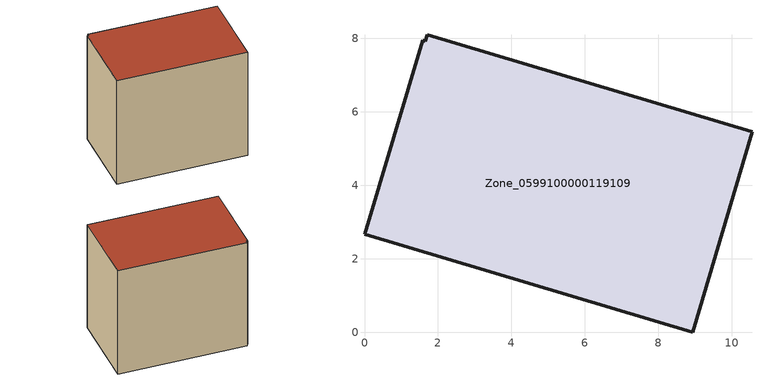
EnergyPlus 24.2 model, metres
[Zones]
Zone_0599100000119109
 floor ground (C_G): 1.71,8.1 10.55,5.46 8.93,0 0,2.66 1.58,7.95 1.66,7.92 z0.45
 wall outside (C_F): 8.93,0 10.55,5.46 1.71,8.1 1.66,7.92 1.58,7.95 0,2.66 8.93,0 z0.45:8.88
 roof outside (C_R): 10.55,5.46 1.71,8.1 1.66,7.92 1.58,7.95 0,2.66 8.93,0 z8.88
[BUILDING]
Pand.0599100000119109: North Axis=0; Terrain=City; Loads Convergence Tolerance Value=0.04; Temperature Convergence Tolerance Value=0.4; Solar Distribution=FullExterior; Maximum Number of Warmup Days=25; Minimum Number of Warmup Days=1
[Site:Location]
Rotterdam.The.Hague.AP_ZH_NLD Design_Conditions: Latitude=51.96; Longitude=4.45; Time Zone=1; Elevation=-4.5
[SITE:GROUNDTEMPERATURE:BUILDINGSURFACE]
18, 18, 18, 18, 18, 18, 18, 18, 18, 18, 18, 18
[MATERIAL] Thermal Absorptance=0.9; Solar Absorptance=0.7; Visible Absorptance=0.7
Name | Roughness | Thickness | Conductivity | Density | Specific Heat
G.TI.1975-1991 | MediumSmooth | 0.15 | 0.288461 | 540 | 1210
F.TI.1975-1991 | Rough | 0.3 | 0.230769 | 1920 | 840
R.TI.1975-1991 | MediumRough | 0.2 | 0.153846 | 1500 | 1000
[CONSTRUCTION]
C_G: G.TI.1975-1991
C_F: F.TI.1975-1991
C_R: R.TI.1975-1991
[ZONE]
Zone_0599100000119109: Type=1; Multiplier=1; Ceiling Height=Autocalculate; Volume=Autocalculate; Floor Area=autocalculate; Part of Total Floor Area=Yes
[ZONEINFILTRATION:DESIGNFLOWRATE]
Infil_Zone_0599100000119109: Zone or ZoneList or Space or SpaceList=Zone_0599100000119109; Schedule=AlwaysOn; Design Flow Rate Calculation Method=Flow/Area; Flow Rate per Floor Area=0.003; Constant Term Coefficient=1; Temperature Term Coefficient=0; Velocity Term Coefficient=0; Velocity Squared Term Coefficient=0
[HVACTEMPLATE:ZONE:IDEALLOADSAIRSYSTEM]
Zone_0599100000119109: Maximum Heating Supply Air Temperature=50; Minimum Cooling Supply Air Temperature=13; Maximum Heating Supply Air Humidity Ratio=0.0156; Minimum Cooling Supply Air Humidity Ratio=0.0077; Heating Limit=NoLimit; Cooling Limit=NoLimit; Dehumidification Control Type=ConstantSensibleHeatRatio; Cooling Sensible Heat Ratio=0.7; Dehumidification Setpoint=60; Humidification Control Type=None; Humidification Setpoint=30; Outdoor Air Method=None; Outdoor Air Flow Rate per Person=0.00944; Outdoor Air Flow Rate per Zone Floor Area=0; Outdoor Air Flow Rate per Zone=0; Demand Controlled Ventilation Type=None; Outdoor Air Economizer Type=NoEconomizer; Heat Recovery Type=None; Sensible Heat Recovery Effectiveness=0.7; Latent Heat Recovery Effectiveness=0.65
[ZONECONTROL:THERMOSTAT]
ThermostatControl_Zone_0599100000119109: Zone or ZoneList=Zone_0599100000119109; Control Type Schedule=DualSetpointControlType; Control 1=Thermostat_Zone_0599100000119109; Temperature Difference Between Cutout And Setpoint=0
[THERMOSTATSETPOINT:DUALSETPOINT]
Thermostat_Zone_0599100000119109: Heating Setpoint Temperature Schedule=HeatingSetpoint_Zone_0599100000119109; Cooling Setpoint Temperature Schedule=CoolingSetpoint_Zone_0599100000119109
[SCHEDULE:COMPACT]
HeatingSetpoint_Zone_0599100000119109: Through: 12/31, For: AllDays, Until: 24:00, 21
CoolingSetpoint_Zone_0599100000119109: Through: 12/31, For: AllDays, Until: 24:00, 24
DualSetpointControlType: Through: 12/31, For: AllDays, Until: 24:00, 4
AlwaysOn: Through: 12/31, For: AllDays, Until: 24:00, 1
